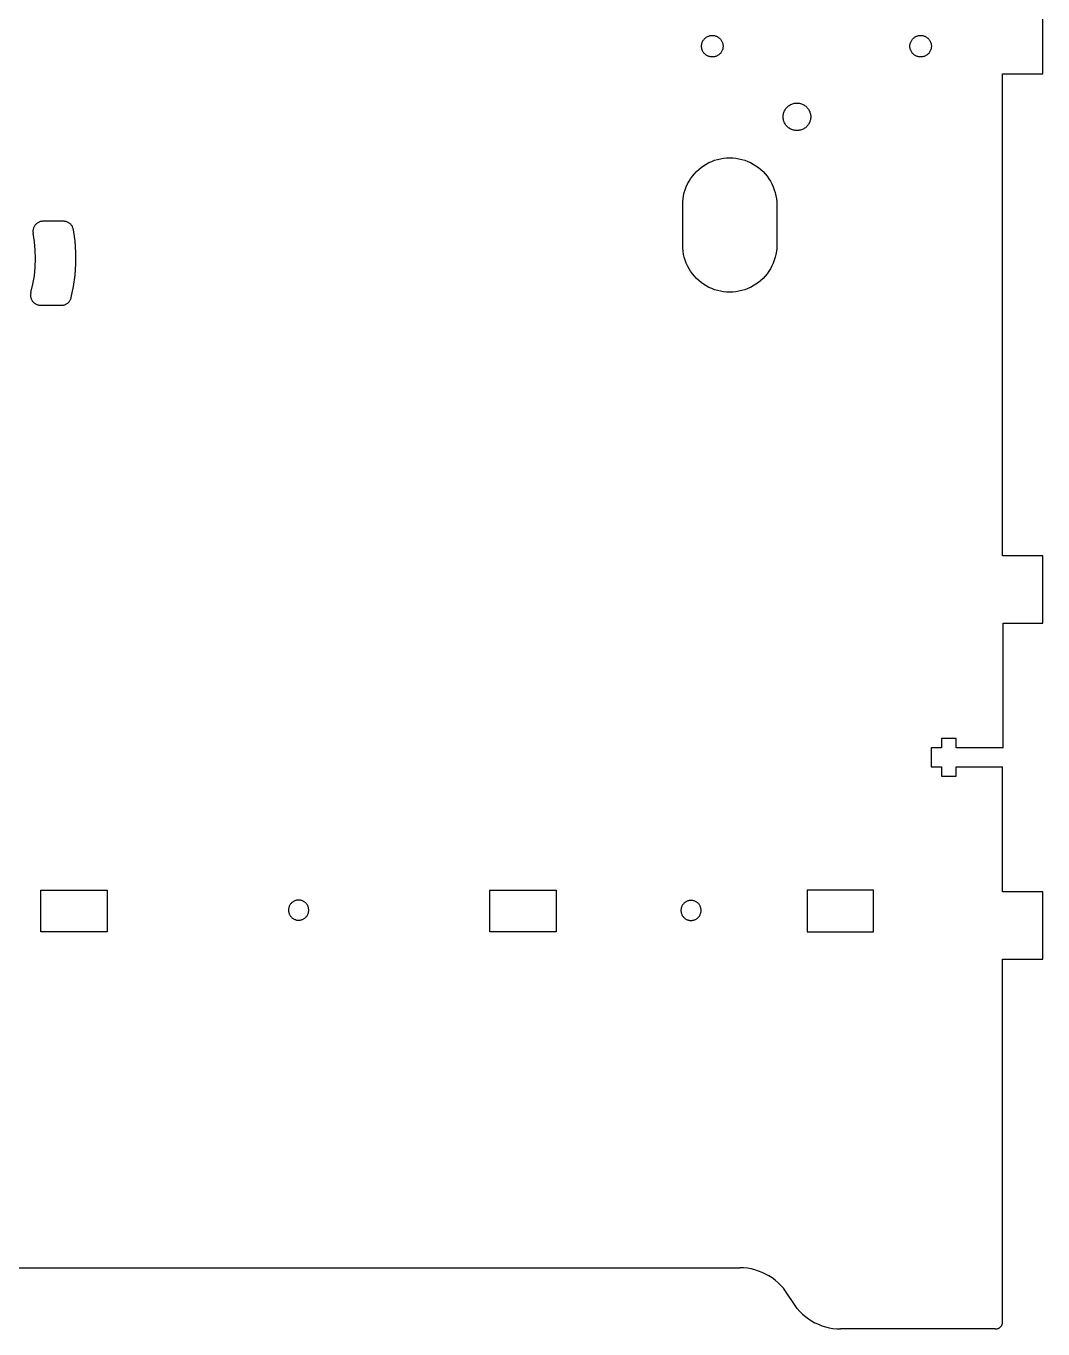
# Model space of a CAD drawing. Header units: metres. Extents: x 1293 to 1656, y -3 to 2553.
# Drawn here: x 1488.1 to 1639.4, y 1725.6 to 1919.5 of the extents above; entities that cross this region are included whole.
import ezdxf

# ---------------------------------------------------------------- set-up
doc = ezdxf.new("R2010")
doc.units = ezdxf.units.M

msp = doc.modelspace()

# ---------------------------------------------------------------- linework, layer by layer
at = {"layer": '6mm'}
for p, q in [((1639.36, 1912.4), (1639.36, 1922.38)), ((1588.73, 1917.21), (1588.78, 1917.3)), ((1588.78, 1917.3), (1588.83, 1917.39)), ((1588.83, 1917.39), (1588.89, 1917.47)), ((1588.89, 1917.47), (1588.96, 1917.55)), ((1588.96, 1917.55), (1589.03, 1917.63)), ((1589.03, 1917.63), (1589.11, 1917.7)), ((1589.11, 1917.7), (1589.19, 1917.77)), ((1589.19, 1917.77), (1589.27, 1917.83)), ((1589.27, 1917.83), (1589.36, 1917.88)), ((1589.36, 1917.88), (1589.45, 1917.93)), ((1589.45, 1917.93), (1589.55, 1917.98)), ((1589.55, 1917.98), (1589.65, 1918.01)), ((1589.65, 1918.01), (1589.75, 1918.04)), ((1589.75, 1918.04), (1589.85, 1918.07)), ((1589.85, 1918.07), (1589.95, 1918.09)), ((1589.95, 1918.09), (1590.06, 1918.1)), ((1590.06, 1918.1), (1590.16, 1918.1)), ((1590.16, 1918.1), (1590.27, 1918.1)), ((1590.27, 1918.1), (1590.37, 1918.09)), ((1590.37, 1918.09), (1590.47, 1918.07)), ((1590.47, 1918.07), (1590.58, 1918.04)), ((1590.58, 1918.04), (1590.68, 1918.01)), ((1590.68, 1918.01), (1590.77, 1917.98)), ((1590.77, 1917.98), (1590.87, 1917.93)), ((1590.87, 1917.93), (1590.96, 1917.88)), ((1590.96, 1917.88), (1591.05, 1917.83)), ((1591.05, 1917.83), (1591.14, 1917.77)), ((1591.14, 1917.77), (1591.22, 1917.7)), ((1591.22, 1917.7), (1591.29, 1917.63)), ((1591.29, 1917.63), (1591.36, 1917.55)), ((1591.36, 1917.55), (1591.43, 1917.47)), ((1591.43, 1917.47), (1591.49, 1917.39)), ((1591.49, 1917.39), (1591.55, 1917.3)), ((1591.55, 1917.3), (1591.6, 1917.21)), ((1619.73, 1917.21), (1619.78, 1917.3)), ((1619.78, 1917.3), (1619.83, 1917.39)), ((1619.83, 1917.39), (1619.89, 1917.47)), ((1619.89, 1917.47), (1619.96, 1917.55)), ((1619.96, 1917.55), (1620.03, 1917.63)), ((1620.03, 1917.63), (1620.11, 1917.7)), ((1620.11, 1917.7), (1620.19, 1917.77)), ((1620.19, 1917.77), (1620.27, 1917.83)), ((1620.27, 1917.83), (1620.36, 1917.88)), ((1620.36, 1917.88), (1620.45, 1917.93)), ((1620.45, 1917.93), (1620.55, 1917.98)), ((1620.55, 1917.98), (1620.65, 1918.01)), ((1620.65, 1918.01), (1620.75, 1918.04)), ((1620.75, 1918.04), (1620.85, 1918.07)), ((1620.85, 1918.07), (1620.95, 1918.09)), ((1620.95, 1918.09), (1621.06, 1918.1)), ((1621.06, 1918.1), (1621.16, 1918.1)), ((1621.16, 1918.1), (1621.27, 1918.1)), ((1621.27, 1918.1), (1621.37, 1918.09)), ((1621.37, 1918.09), (1621.47, 1918.07)), ((1621.47, 1918.07), (1621.58, 1918.04)), ((1621.58, 1918.04), (1621.68, 1918.01)), ((1621.68, 1918.01), (1621.77, 1917.98)), ((1621.77, 1917.98), (1621.87, 1917.93)), ((1621.87, 1917.93), (1621.96, 1917.88)), ((1621.96, 1917.88), (1622.05, 1917.83)), ((1622.05, 1917.83), (1622.14, 1917.77)), ((1622.14, 1917.77), (1622.22, 1917.7)), ((1622.22, 1917.7), (1622.29, 1917.63)), ((1622.29, 1917.63), (1622.36, 1917.55)), ((1622.36, 1917.55), (1622.43, 1917.47)), ((1622.43, 1917.47), (1622.49, 1917.39)), ((1622.49, 1917.39), (1622.55, 1917.3)), ((1622.55, 1917.3), (1622.6, 1917.21)), ((1588.56, 1916.6), (1588.57, 1916.71)), ((1588.56, 1916.5), (1588.56, 1916.6)), ((1588.56, 1916.39), (1588.56, 1916.5)), ((1588.57, 1916.29), (1588.56, 1916.39)), ((1588.57, 1916.71), (1588.59, 1916.81)), ((1588.59, 1916.19), (1588.57, 1916.29)), ((1588.59, 1916.81), (1588.62, 1916.91)), ((1588.62, 1916.09), (1588.59, 1916.19)), ((1588.62, 1916.91), (1588.65, 1917.01)), ((1588.65, 1915.98), (1588.62, 1916.09)), ((1588.65, 1917.01), (1588.68, 1917.11)), ((1588.68, 1915.89), (1588.65, 1915.98)), ((1588.68, 1917.11), (1588.73, 1917.21)), ((1588.73, 1915.79), (1588.68, 1915.89)), ((1588.78, 1915.7), (1588.73, 1915.79)), ((1588.83, 1915.61), (1588.78, 1915.7)), ((1588.89, 1915.53), (1588.83, 1915.61)), ((1588.96, 1915.44), (1588.89, 1915.53)), ((1589.03, 1915.37), (1588.96, 1915.44)), ((1589.11, 1915.3), (1589.03, 1915.37)), ((1591.29, 1915.37), (1591.22, 1915.3)), ((1591.36, 1915.44), (1591.29, 1915.37)), ((1591.43, 1915.53), (1591.36, 1915.44)), ((1591.49, 1915.61), (1591.43, 1915.53)), ((1591.55, 1915.7), (1591.49, 1915.61)), ((1591.6, 1915.79), (1591.55, 1915.7)), ((1591.6, 1917.21), (1591.64, 1917.11)), ((1591.64, 1915.89), (1591.6, 1915.79)), ((1591.64, 1917.11), (1591.68, 1917.01)), ((1591.68, 1915.98), (1591.64, 1915.89)), ((1591.68, 1917.01), (1591.71, 1916.91)), ((1591.71, 1916.09), (1591.68, 1915.98)), ((1591.71, 1916.91), (1591.73, 1916.81)), ((1591.73, 1916.19), (1591.71, 1916.09)), ((1591.73, 1916.81), (1591.75, 1916.71)), ((1591.75, 1916.29), (1591.73, 1916.19)), ((1591.75, 1916.71), (1591.76, 1916.6)), ((1591.76, 1916.39), (1591.75, 1916.29)), ((1591.76, 1916.6), (1591.76, 1916.5)), ((1591.76, 1916.5), (1591.76, 1916.39)), ((1619.56, 1916.6), (1619.57, 1916.71)), ((1619.56, 1916.5), (1619.56, 1916.6)), ((1619.56, 1916.39), (1619.56, 1916.5)), ((1619.57, 1916.29), (1619.56, 1916.39)), ((1619.57, 1916.71), (1619.59, 1916.81)), ((1619.59, 1916.19), (1619.57, 1916.29)), ((1619.59, 1916.81), (1619.62, 1916.91)), ((1619.62, 1916.09), (1619.59, 1916.19)), ((1619.62, 1916.91), (1619.65, 1917.01)), ((1619.65, 1915.98), (1619.62, 1916.09)), ((1619.65, 1917.01), (1619.68, 1917.11)), ((1619.68, 1915.89), (1619.65, 1915.98)), ((1619.68, 1917.11), (1619.73, 1917.21)), ((1619.73, 1915.79), (1619.68, 1915.89)), ((1619.78, 1915.7), (1619.73, 1915.79)), ((1619.83, 1915.61), (1619.78, 1915.7)), ((1619.89, 1915.53), (1619.83, 1915.61)), ((1619.96, 1915.44), (1619.89, 1915.53)), ((1620.03, 1915.37), (1619.96, 1915.44)), ((1620.11, 1915.3), (1620.03, 1915.37)), ((1622.29, 1915.37), (1622.22, 1915.3)), ((1622.36, 1915.44), (1622.29, 1915.37)), ((1622.43, 1915.53), (1622.36, 1915.44)), ((1622.49, 1915.61), (1622.43, 1915.53)), ((1622.55, 1915.7), (1622.49, 1915.61)), ((1622.6, 1915.79), (1622.55, 1915.7)), ((1622.6, 1917.21), (1622.64, 1917.11)), ((1622.64, 1915.89), (1622.6, 1915.79)), ((1622.64, 1917.11), (1622.68, 1917.01)), ((1622.68, 1915.98), (1622.64, 1915.89)), ((1622.68, 1917.01), (1622.71, 1916.91)), ((1622.71, 1916.09), (1622.68, 1915.98)), ((1622.71, 1916.91), (1622.73, 1916.81)), ((1622.73, 1916.19), (1622.71, 1916.09)), ((1622.73, 1916.81), (1622.75, 1916.71)), ((1622.75, 1916.29), (1622.73, 1916.19)), ((1622.75, 1916.71), (1622.76, 1916.6)), ((1622.76, 1916.39), (1622.75, 1916.29)), ((1622.76, 1916.6), (1622.76, 1916.5)), ((1622.76, 1916.5), (1622.76, 1916.39)), ((1589.19, 1915.23), (1589.11, 1915.3)), ((1589.27, 1915.17), (1589.19, 1915.23)), ((1589.36, 1915.11), (1589.27, 1915.17)), ((1589.45, 1915.06), (1589.36, 1915.11)), ((1589.55, 1915.02), (1589.45, 1915.06)), ((1589.65, 1914.98), (1589.55, 1915.02)), ((1589.75, 1914.95), (1589.65, 1914.98)), ((1589.85, 1914.93), (1589.75, 1914.95)), ((1589.95, 1914.91), (1589.85, 1914.93)), ((1590.06, 1914.9), (1589.95, 1914.91)), ((1590.16, 1914.9), (1590.06, 1914.9)), ((1590.27, 1914.9), (1590.16, 1914.9)), ((1590.37, 1914.91), (1590.27, 1914.9)), ((1590.47, 1914.93), (1590.37, 1914.91)), ((1590.58, 1914.95), (1590.47, 1914.93)), ((1590.68, 1914.98), (1590.58, 1914.95)), ((1590.77, 1915.02), (1590.68, 1914.98)), ((1590.87, 1915.06), (1590.77, 1915.02)), ((1590.96, 1915.11), (1590.87, 1915.06)), ((1591.05, 1915.17), (1590.96, 1915.11)), ((1591.14, 1915.23), (1591.05, 1915.17)), ((1591.22, 1915.3), (1591.14, 1915.23)), ((1620.19, 1915.23), (1620.11, 1915.3)), ((1620.27, 1915.17), (1620.19, 1915.23)), ((1620.36, 1915.11), (1620.27, 1915.17)), ((1620.45, 1915.06), (1620.36, 1915.11)), ((1620.55, 1915.02), (1620.45, 1915.06)), ((1620.65, 1914.98), (1620.55, 1915.02)), ((1620.75, 1914.95), (1620.65, 1914.98)), ((1620.85, 1914.93), (1620.75, 1914.95)), ((1620.95, 1914.91), (1620.85, 1914.93)), ((1621.06, 1914.9), (1620.95, 1914.91)), ((1621.16, 1914.9), (1621.06, 1914.9)), ((1621.27, 1914.9), (1621.16, 1914.9)), ((1621.37, 1914.91), (1621.27, 1914.9)), ((1621.47, 1914.93), (1621.37, 1914.91)), ((1621.58, 1914.95), (1621.47, 1914.93)), ((1621.68, 1914.98), (1621.58, 1914.95)), ((1621.77, 1915.02), (1621.68, 1914.98)), ((1621.87, 1915.06), (1621.77, 1915.02)), ((1621.96, 1915.11), (1621.87, 1915.06)), ((1622.05, 1915.17), (1621.96, 1915.11)), ((1622.14, 1915.23), (1622.05, 1915.17)), ((1622.22, 1915.3), (1622.14, 1915.23)), ((1633.36, 1912.4), (1639.36, 1912.4)), ((1633.36, 1840.67), (1633.36, 1912.4)), ((1601.41, 1907.54), (1601.51, 1907.63)), ((1601.51, 1907.63), (1601.62, 1907.7)), ((1601.62, 1907.7), (1601.74, 1907.77)), ((1601.74, 1907.77), (1601.85, 1907.84)), ((1601.85, 1907.84), (1601.98, 1907.89)), ((1601.98, 1907.89), (1602.1, 1907.94)), ((1602.1, 1907.94), (1602.23, 1907.98)), ((1602.23, 1907.98), (1602.36, 1908.01)), ((1602.36, 1908.01), (1602.49, 1908.03)), ((1602.49, 1908.03), (1602.63, 1908.04)), ((1602.63, 1908.04), (1602.76, 1908.05)), ((1602.76, 1908.05), (1602.9, 1908.04)), ((1602.9, 1908.04), (1603.03, 1908.03)), ((1603.03, 1908.03), (1603.16, 1908.01)), ((1603.16, 1908.01), (1603.29, 1907.98)), ((1603.29, 1907.98), (1603.42, 1907.94)), ((1603.42, 1907.94), (1603.55, 1907.89)), ((1603.55, 1907.89), (1603.67, 1907.84)), ((1603.67, 1907.84), (1603.79, 1907.77)), ((1603.79, 1907.77), (1603.9, 1907.7)), ((1603.9, 1907.7), (1604.01, 1907.63)), ((1604.01, 1907.63), (1604.11, 1907.54)), ((1600.71, 1906), (1600.72, 1906.13)), ((1600.72, 1905.87), (1600.71, 1906)), ((1600.72, 1906.13), (1600.73, 1906.27)), ((1600.73, 1905.73), (1600.72, 1905.87)), ((1600.73, 1906.27), (1600.75, 1906.4)), ((1600.75, 1905.6), (1600.73, 1905.73)), ((1600.75, 1906.4), (1600.78, 1906.53)), ((1600.78, 1906.53), (1600.82, 1906.66)), ((1600.82, 1906.66), (1600.87, 1906.78)), ((1600.87, 1906.78), (1600.92, 1906.91)), ((1600.92, 1906.91), (1600.99, 1907.02)), ((1600.99, 1907.02), (1601.06, 1907.14)), ((1601.06, 1907.14), (1601.13, 1907.25)), ((1601.13, 1907.25), (1601.22, 1907.35)), ((1601.22, 1907.35), (1601.31, 1907.45)), ((1601.31, 1907.45), (1601.41, 1907.54)), ((1604.11, 1907.54), (1604.21, 1907.45)), ((1604.21, 1907.45), (1604.3, 1907.35)), ((1604.3, 1907.35), (1604.39, 1907.25)), ((1604.39, 1907.25), (1604.47, 1907.14)), ((1604.47, 1907.14), (1604.54, 1907.02)), ((1604.54, 1907.02), (1604.6, 1906.91)), ((1604.6, 1906.91), (1604.66, 1906.78)), ((1604.66, 1906.78), (1604.7, 1906.66)), ((1604.7, 1906.66), (1604.74, 1906.53)), ((1604.74, 1906.53), (1604.77, 1906.4)), ((1604.77, 1906.4), (1604.79, 1906.27)), ((1604.79, 1905.73), (1604.77, 1905.6)), ((1604.79, 1906.27), (1604.81, 1906.13)), ((1604.81, 1905.87), (1604.79, 1905.73)), ((1604.81, 1906.13), (1604.81, 1906)), ((1604.81, 1906), (1604.81, 1905.87)), ((1600.78, 1905.47), (1600.75, 1905.6)), ((1600.82, 1905.34), (1600.78, 1905.47)), ((1600.87, 1905.21), (1600.82, 1905.34)), ((1600.92, 1905.09), (1600.87, 1905.21)), ((1600.99, 1904.97), (1600.92, 1905.09)), ((1601.06, 1904.86), (1600.99, 1904.97)), ((1601.13, 1904.75), (1601.06, 1904.86)), ((1601.22, 1904.65), (1601.13, 1904.75)), ((1601.31, 1904.55), (1601.22, 1904.65)), ((1601.41, 1904.46), (1601.31, 1904.55)), ((1601.51, 1904.37), (1601.41, 1904.46)), ((1601.62, 1904.29), (1601.51, 1904.37)), ((1601.74, 1904.22), (1601.62, 1904.29)), ((1601.85, 1904.16), (1601.74, 1904.22)), ((1601.98, 1904.11), (1601.85, 1904.16)), ((1602.1, 1904.06), (1601.98, 1904.11)), ((1602.23, 1904.02), (1602.1, 1904.06)), ((1602.36, 1903.99), (1602.23, 1904.02)), ((1602.49, 1903.97), (1602.36, 1903.99)), ((1602.63, 1903.95), (1602.49, 1903.97)), ((1602.76, 1903.95), (1602.63, 1903.95)), ((1602.9, 1903.95), (1602.76, 1903.95)), ((1603.03, 1903.97), (1602.9, 1903.95)), ((1603.16, 1903.99), (1603.03, 1903.97)), ((1603.29, 1904.02), (1603.16, 1903.99)), ((1603.42, 1904.06), (1603.29, 1904.02)), ((1603.55, 1904.11), (1603.42, 1904.06)), ((1603.67, 1904.16), (1603.55, 1904.11)), ((1603.79, 1904.22), (1603.67, 1904.16)), ((1603.9, 1904.29), (1603.79, 1904.22)), ((1604.01, 1904.37), (1603.9, 1904.29)), ((1604.11, 1904.46), (1604.01, 1904.37)), ((1604.21, 1904.55), (1604.11, 1904.46)), ((1604.3, 1904.65), (1604.21, 1904.55)), ((1604.39, 1904.75), (1604.3, 1904.65)), ((1604.47, 1904.86), (1604.39, 1904.75)), ((1604.54, 1904.97), (1604.47, 1904.86)), ((1604.6, 1905.09), (1604.54, 1904.97)), ((1604.66, 1905.21), (1604.6, 1905.09)), ((1604.7, 1905.34), (1604.66, 1905.21)), ((1604.74, 1905.47), (1604.7, 1905.34)), ((1604.77, 1905.6), (1604.74, 1905.47)), ((1591.4, 1899.76), (1591.85, 1899.84)), ((1591.85, 1899.84), (1592.3, 1899.88)), ((1592.3, 1899.88), (1592.76, 1899.9)), ((1592.76, 1899.9), (1593.22, 1899.88)), ((1593.22, 1899.88), (1593.67, 1899.84)), ((1593.67, 1899.84), (1594.13, 1899.76)), ((1587.81, 1897.85), (1588.15, 1898.16)), ((1588.15, 1898.16), (1588.5, 1898.45)), ((1588.5, 1898.45), (1588.87, 1898.72)), ((1588.87, 1898.72), (1589.26, 1898.96)), ((1589.26, 1898.96), (1589.67, 1899.18)), ((1589.67, 1899.18), (1590.08, 1899.37)), ((1590.08, 1899.37), (1590.51, 1899.53)), ((1590.51, 1899.53), (1590.95, 1899.66)), ((1590.95, 1899.66), (1591.4, 1899.76)), ((1594.13, 1899.76), (1594.57, 1899.66)), ((1594.57, 1899.66), (1595.01, 1899.53)), ((1595.01, 1899.53), (1595.44, 1899.37)), ((1595.44, 1899.37), (1595.86, 1899.18)), ((1595.86, 1899.18), (1596.26, 1898.96)), ((1596.26, 1898.96), (1596.65, 1898.72)), ((1596.65, 1898.72), (1597.02, 1898.45)), ((1597.02, 1898.45), (1597.38, 1898.16)), ((1597.38, 1898.16), (1597.71, 1897.85)), ((1586.29, 1895.58), (1586.48, 1896)), ((1586.48, 1896), (1586.7, 1896.4)), ((1586.7, 1896.4), (1586.94, 1896.79)), ((1586.94, 1896.79), (1587.21, 1897.16)), ((1587.21, 1897.16), (1587.5, 1897.51)), ((1587.5, 1897.51), (1587.81, 1897.85)), ((1597.71, 1897.85), (1598.02, 1897.51)), ((1598.02, 1897.51), (1598.31, 1897.16)), ((1598.31, 1897.16), (1598.58, 1896.79)), ((1598.58, 1896.79), (1598.82, 1896.4)), ((1598.82, 1896.4), (1599.04, 1896)), ((1599.04, 1896), (1599.23, 1895.58)), ((1585.82, 1893.81), (1585.9, 1894.26)), ((1585.9, 1894.26), (1586, 1894.71)), ((1586, 1894.71), (1586.13, 1895.15)), ((1586.13, 1895.15), (1586.29, 1895.58)), ((1599.23, 1895.58), (1599.39, 1895.15)), ((1599.39, 1895.15), (1599.52, 1894.71)), ((1599.52, 1894.71), (1599.63, 1894.26)), ((1599.63, 1894.26), (1599.7, 1893.81)), ((1585.76, 1892.9), (1585.78, 1893.36)), ((1585.76, 1886.9), (1585.76, 1892.9)), ((1585.78, 1893.36), (1585.82, 1893.81)), ((1599.7, 1893.81), (1599.75, 1893.36)), ((1599.75, 1893.36), (1599.76, 1892.9)), ((1599.76, 1892.9), (1599.76, 1886.9)), ((1489.72, 1890.18), (1489.64, 1890.12)), ((1489.81, 1890.24), (1489.72, 1890.18)), ((1489.9, 1890.29), (1489.81, 1890.24)), ((1489.99, 1890.33), (1489.9, 1890.29)), ((1490.08, 1890.37), (1489.99, 1890.33)), ((1490.18, 1890.4), (1490.08, 1890.37)), ((1490.28, 1890.42), (1490.18, 1890.4)), ((1490.38, 1890.44), (1490.28, 1890.42)), ((1490.48, 1890.45), (1490.38, 1890.44)), ((1490.58, 1890.45), (1490.48, 1890.45)), ((1493.63, 1890.45), (1490.58, 1890.45)), ((1493.73, 1890.45), (1493.63, 1890.45)), ((1493.83, 1890.44), (1493.73, 1890.45)), ((1493.93, 1890.42), (1493.83, 1890.44)), ((1494.03, 1890.4), (1493.93, 1890.42)), ((1494.12, 1890.37), (1494.03, 1890.4)), ((1494.22, 1890.33), (1494.12, 1890.37)), ((1494.31, 1890.29), (1494.22, 1890.33)), ((1494.4, 1890.24), (1494.31, 1890.29)), ((1494.48, 1890.19), (1494.4, 1890.24)), ((1494.56, 1890.13), (1494.48, 1890.19)), ((1489.09, 1889.07), (1489.08, 1888.97)), ((1489.08, 1888.97), (1489.09, 1888.86)), ((1489.1, 1889.17), (1489.09, 1889.07)), ((1489.09, 1888.86), (1489.1, 1888.76)), ((1489.12, 1889.27), (1489.1, 1889.17)), ((1489.1, 1888.76), (1489.11, 1888.66)), ((1489.31, 1887.41), (1489.11, 1888.66)), ((1489.14, 1889.37), (1489.12, 1889.27)), ((1489.17, 1889.46), (1489.14, 1889.37)), ((1489.21, 1889.56), (1489.17, 1889.46)), ((1489.26, 1889.65), (1489.21, 1889.56)), ((1489.31, 1889.74), (1489.26, 1889.65)), ((1489.36, 1889.82), (1489.31, 1889.74)), ((1489.43, 1889.9), (1489.36, 1889.82)), ((1489.49, 1889.98), (1489.43, 1889.9)), ((1489.56, 1890.05), (1489.49, 1889.98)), ((1489.64, 1890.12), (1489.56, 1890.05)), ((1494.64, 1890.06), (1494.56, 1890.13)), ((1494.71, 1890), (1494.64, 1890.06)), ((1494.78, 1889.92), (1494.71, 1890)), ((1494.84, 1889.84), (1494.78, 1889.92)), ((1494.9, 1889.76), (1494.84, 1889.84)), ((1494.95, 1889.67), (1494.9, 1889.76)), ((1494.99, 1889.58), (1494.95, 1889.67)), ((1495.03, 1889.49), (1494.99, 1889.58)), ((1495.06, 1889.4), (1495.03, 1889.49)), ((1495.09, 1889.3), (1495.06, 1889.4)), ((1495.11, 1889.2), (1495.09, 1889.3)), ((1495.34, 1887.52), (1495.11, 1889.2)), ((1489.43, 1886.14), (1489.31, 1887.41)), ((1495.46, 1885.83), (1495.34, 1887.52)), ((1585.78, 1886.44), (1585.76, 1886.9)), ((1585.82, 1885.99), (1585.78, 1886.44)), ((1599.75, 1886.44), (1599.7, 1885.99)), ((1599.76, 1886.9), (1599.75, 1886.44)), ((1489.42, 1883.6), (1489.47, 1884.87)), ((1489.47, 1884.87), (1489.43, 1886.14)), ((1495.46, 1884.14), (1495.46, 1885.83)), ((1585.9, 1885.53), (1585.82, 1885.99)), ((1586, 1885.09), (1585.9, 1885.53)), ((1586.13, 1884.65), (1586, 1885.09)), ((1586.29, 1884.22), (1586.13, 1884.65)), ((1599.39, 1884.65), (1599.23, 1884.22)), ((1599.52, 1885.09), (1599.39, 1884.65)), ((1599.63, 1885.53), (1599.52, 1885.09)), ((1599.7, 1885.99), (1599.63, 1885.53)), ((1489.29, 1882.34), (1489.42, 1883.6)), ((1495.12, 1880.77), (1495.35, 1882.45)), ((1495.35, 1882.45), (1495.46, 1884.14)), ((1586.48, 1883.8), (1586.29, 1884.22)), ((1586.7, 1883.4), (1586.48, 1883.8)), ((1586.94, 1883.01), (1586.7, 1883.4)), ((1587.21, 1882.64), (1586.94, 1883.01)), ((1587.5, 1882.28), (1587.21, 1882.64)), ((1598.31, 1882.64), (1598.02, 1882.28)), ((1598.58, 1883.01), (1598.31, 1882.64)), ((1598.82, 1883.4), (1598.58, 1883.01)), ((1599.04, 1883.8), (1598.82, 1883.4)), ((1599.23, 1884.22), (1599.04, 1883.8)), ((1488.78, 1879.85), (1489.08, 1881.08)), ((1489.08, 1881.08), (1489.29, 1882.34)), ((1494.79, 1879.1), (1495.12, 1880.77)), ((1587.81, 1881.95), (1587.5, 1882.28)), ((1588.15, 1881.64), (1587.81, 1881.95)), ((1588.5, 1881.35), (1588.15, 1881.64)), ((1588.87, 1881.08), (1588.5, 1881.35)), ((1589.26, 1880.84), (1588.87, 1881.08)), ((1589.67, 1880.62), (1589.26, 1880.84)), ((1590.08, 1880.43), (1589.67, 1880.62)), ((1595.86, 1880.62), (1595.44, 1880.43)), ((1596.26, 1880.84), (1595.86, 1880.62)), ((1596.65, 1881.08), (1596.26, 1880.84)), ((1597.02, 1881.35), (1596.65, 1881.08)), ((1597.38, 1881.64), (1597.02, 1881.35)), ((1597.71, 1881.95), (1597.38, 1881.64)), ((1598.02, 1882.28), (1597.71, 1881.95)), ((1488.74, 1879.66), (1488.73, 1879.56)), ((1488.73, 1879.56), (1488.73, 1879.46)), ((1488.73, 1879.46), (1488.73, 1879.36)), ((1488.73, 1879.36), (1488.74, 1879.26)), ((1488.76, 1879.75), (1488.74, 1879.66)), ((1488.74, 1879.26), (1488.76, 1879.17)), ((1488.78, 1879.85), (1488.76, 1879.75)), ((1488.76, 1879.17), (1488.78, 1879.07)), ((1488.78, 1879.07), (1488.81, 1878.97)), ((1488.81, 1878.97), (1488.84, 1878.88)), ((1488.84, 1878.88), (1488.88, 1878.79)), ((1488.88, 1878.79), (1488.93, 1878.71)), ((1488.93, 1878.71), (1488.98, 1878.62)), ((1488.98, 1878.62), (1489.04, 1878.54)), ((1489.04, 1878.54), (1489.1, 1878.47)), ((1494.47, 1878.48), (1494.54, 1878.56)), ((1494.54, 1878.56), (1494.59, 1878.64)), ((1494.59, 1878.64), (1494.64, 1878.73)), ((1494.64, 1878.73), (1494.69, 1878.82)), ((1494.69, 1878.82), (1494.73, 1878.91)), ((1494.73, 1878.91), (1494.76, 1879.01)), ((1494.76, 1879.01), (1494.79, 1879.1)), ((1590.51, 1880.27), (1590.08, 1880.43)), ((1590.95, 1880.14), (1590.51, 1880.27)), ((1591.4, 1880.03), (1590.95, 1880.14)), ((1591.85, 1879.96), (1591.4, 1880.03)), ((1592.3, 1879.91), (1591.85, 1879.96)), ((1592.76, 1879.9), (1592.3, 1879.91)), ((1593.22, 1879.91), (1592.76, 1879.9)), ((1593.67, 1879.96), (1593.22, 1879.91)), ((1594.13, 1880.03), (1593.67, 1879.96)), ((1594.57, 1880.14), (1594.13, 1880.03)), ((1595.01, 1880.27), (1594.57, 1880.14)), ((1595.44, 1880.43), (1595.01, 1880.27)), ((1489.1, 1878.47), (1489.17, 1878.39)), ((1489.17, 1878.39), (1489.24, 1878.33)), ((1489.24, 1878.33), (1489.32, 1878.26)), ((1489.32, 1878.26), (1489.4, 1878.21)), ((1489.4, 1878.21), (1489.48, 1878.15)), ((1489.48, 1878.15), (1489.57, 1878.11)), ((1489.57, 1878.11), (1489.66, 1878.07)), ((1489.66, 1878.07), (1489.75, 1878.03)), ((1489.75, 1878.03), (1489.84, 1878)), ((1489.84, 1878), (1489.94, 1877.98)), ((1489.94, 1877.98), (1490.03, 1877.96)), ((1490.03, 1877.96), (1490.13, 1877.95)), ((1490.13, 1877.95), (1490.23, 1877.95)), ((1490.23, 1877.95), (1493.33, 1877.95)), ((1493.33, 1877.95), (1493.43, 1877.95)), ((1493.43, 1877.95), (1493.53, 1877.96)), ((1493.53, 1877.96), (1493.63, 1877.98)), ((1493.63, 1877.98), (1493.72, 1878)), ((1493.72, 1878), (1493.82, 1878.03)), ((1493.82, 1878.03), (1493.91, 1878.07)), ((1493.91, 1878.07), (1494, 1878.11)), ((1494, 1878.11), (1494.09, 1878.16)), ((1494.09, 1878.16), (1494.18, 1878.21)), ((1494.18, 1878.21), (1494.26, 1878.27)), ((1494.26, 1878.27), (1494.33, 1878.34)), ((1494.33, 1878.34), (1494.41, 1878.41)), ((1494.41, 1878.41), (1494.47, 1878.48)), ((1639.36, 1840.67), (1633.36, 1840.67)), ((1639.36, 1830.67), (1639.36, 1840.67)), ((1633.45, 1830.67), (1639.36, 1830.67)), ((1633.45, 1812.09), (1633.45, 1830.67)), ((1626.45, 1813.49), (1624.25, 1813.49)), ((1624.25, 1813.49), (1624.25, 1812.09)), ((1626.45, 1812.09), (1626.45, 1813.49)), ((1622.75, 1812.09), (1622.75, 1809.29)), ((1624.25, 1812.09), (1622.75, 1812.09)), ((1633.45, 1812.09), (1626.45, 1812.09)), ((1622.75, 1809.29), (1624.25, 1809.29)), ((1624.25, 1809.29), (1624.25, 1807.89)), ((1626.45, 1809.29), (1633.36, 1809.29)), ((1626.45, 1807.89), (1626.45, 1809.29)), ((1633.36, 1790.68), (1633.36, 1809.29)), ((1624.25, 1807.89), (1626.45, 1807.89)), ((1490.28, 1784.73), (1490.28, 1790.93)), ((1490.28, 1790.93), (1500.13, 1790.93)), ((1500.13, 1790.93), (1500.13, 1784.73)), ((1528.04, 1789.34), (1527.95, 1789.3)), ((1528.13, 1789.38), (1528.04, 1789.34)), ((1528.22, 1789.4), (1528.13, 1789.38)), ((1528.32, 1789.43), (1528.22, 1789.4)), ((1528.42, 1789.44), (1528.32, 1789.43)), ((1528.51, 1789.45), (1528.42, 1789.44)), ((1528.61, 1789.46), (1528.51, 1789.45)), ((1528.71, 1789.45), (1528.61, 1789.46)), ((1528.81, 1789.44), (1528.71, 1789.45)), ((1528.9, 1789.43), (1528.81, 1789.44)), ((1529, 1789.4), (1528.9, 1789.43)), ((1529.09, 1789.38), (1529, 1789.4)), ((1529.19, 1789.34), (1529.09, 1789.38)), ((1529.28, 1789.3), (1529.19, 1789.34)), ((1557.06, 1784.73), (1557.06, 1790.93)), ((1557.06, 1790.93), (1566.91, 1790.93)), ((1566.91, 1790.93), (1566.91, 1784.73)), ((1586.52, 1789.34), (1586.43, 1789.3)), ((1586.61, 1789.36), (1586.52, 1789.34)), ((1586.71, 1789.39), (1586.61, 1789.36)), ((1586.8, 1789.4), (1586.71, 1789.39)), ((1586.9, 1789.41), (1586.8, 1789.4)), ((1587, 1789.41), (1586.9, 1789.41)), ((1587.1, 1789.41), (1587, 1789.41)), ((1587.19, 1789.4), (1587.1, 1789.41)), ((1587.29, 1789.39), (1587.19, 1789.4)), ((1587.39, 1789.36), (1587.29, 1789.39)), ((1587.48, 1789.34), (1587.39, 1789.36)), ((1587.57, 1789.3), (1587.48, 1789.34)), ((1614.15, 1790.93), (1604.3, 1790.93)), ((1604.3, 1790.93), (1604.3, 1784.73)), ((1614.15, 1784.73), (1614.15, 1790.93)), ((1639.36, 1790.68), (1633.36, 1790.68)), ((1639.36, 1780.68), (1639.36, 1790.68)), ((1527.12, 1788.15), (1527.11, 1788.05)), ((1527.11, 1788.05), (1527.11, 1787.96)), ((1527.11, 1787.96), (1527.11, 1787.86)), ((1527.11, 1787.86), (1527.12, 1787.76)), ((1527.14, 1788.25), (1527.12, 1788.15)), ((1527.12, 1787.76), (1527.14, 1787.66)), ((1527.16, 1788.34), (1527.14, 1788.25)), ((1527.14, 1787.66), (1527.16, 1787.57)), ((1527.19, 1788.44), (1527.16, 1788.34)), ((1527.16, 1787.57), (1527.19, 1787.47)), ((1527.23, 1788.53), (1527.19, 1788.44)), ((1527.19, 1787.47), (1527.23, 1787.38)), ((1527.27, 1788.62), (1527.23, 1788.53)), ((1527.31, 1788.71), (1527.27, 1788.62)), ((1527.36, 1788.79), (1527.31, 1788.71)), ((1527.42, 1788.87), (1527.36, 1788.79)), ((1527.48, 1788.94), (1527.42, 1788.87)), ((1527.55, 1789.02), (1527.48, 1788.94)), ((1527.62, 1789.08), (1527.55, 1789.02)), ((1527.7, 1789.15), (1527.62, 1789.08)), ((1527.78, 1789.2), (1527.7, 1789.15)), ((1527.86, 1789.25), (1527.78, 1789.2)), ((1527.95, 1789.3), (1527.86, 1789.25)), ((1529.36, 1789.25), (1529.28, 1789.3)), ((1529.44, 1789.2), (1529.36, 1789.25)), ((1529.52, 1789.15), (1529.44, 1789.2)), ((1529.6, 1789.08), (1529.52, 1789.15)), ((1529.67, 1789.02), (1529.6, 1789.08)), ((1529.74, 1788.94), (1529.67, 1789.02)), ((1529.8, 1788.87), (1529.74, 1788.94)), ((1529.86, 1788.79), (1529.8, 1788.87)), ((1529.91, 1788.71), (1529.86, 1788.79)), ((1529.96, 1788.62), (1529.91, 1788.71)), ((1530, 1788.53), (1529.96, 1788.62)), ((1530.03, 1788.44), (1530, 1788.53)), ((1530, 1787.38), (1530.03, 1787.47)), ((1530.06, 1788.34), (1530.03, 1788.44)), ((1530.03, 1787.47), (1530.06, 1787.57)), ((1530.08, 1788.25), (1530.06, 1788.34)), ((1530.06, 1787.57), (1530.08, 1787.66)), ((1530.1, 1788.15), (1530.08, 1788.25)), ((1530.08, 1787.66), (1530.1, 1787.76)), ((1530.11, 1788.05), (1530.1, 1788.15)), ((1530.1, 1787.76), (1530.11, 1787.86)), ((1530.11, 1787.96), (1530.11, 1788.05)), ((1530.11, 1787.86), (1530.11, 1787.96)), ((1585.51, 1788.11), (1585.5, 1788.01)), ((1585.5, 1788.01), (1585.5, 1787.91)), ((1585.5, 1787.91), (1585.5, 1787.82)), ((1585.5, 1787.82), (1585.51, 1787.72)), ((1585.53, 1788.21), (1585.51, 1788.11)), ((1585.51, 1787.72), (1585.53, 1787.62)), ((1585.55, 1788.3), (1585.53, 1788.21)), ((1585.53, 1787.62), (1585.55, 1787.53)), ((1585.58, 1788.4), (1585.55, 1788.3)), ((1585.55, 1787.53), (1585.58, 1787.43)), ((1585.61, 1788.49), (1585.58, 1788.4)), ((1585.58, 1787.43), (1585.61, 1787.34)), ((1585.65, 1788.58), (1585.61, 1788.49)), ((1585.7, 1788.66), (1585.65, 1788.58)), ((1585.75, 1788.75), (1585.7, 1788.66)), ((1585.81, 1788.83), (1585.75, 1788.75)), ((1585.87, 1788.9), (1585.81, 1788.83)), ((1585.94, 1788.98), (1585.87, 1788.9)), ((1586.01, 1789.04), (1585.94, 1788.98)), ((1586.09, 1789.1), (1586.01, 1789.04)), ((1586.17, 1789.16), (1586.09, 1789.1)), ((1586.25, 1789.21), (1586.17, 1789.16)), ((1586.34, 1789.26), (1586.25, 1789.21)), ((1586.43, 1789.3), (1586.34, 1789.26)), ((1587.66, 1789.26), (1587.57, 1789.3)), ((1587.75, 1789.21), (1587.66, 1789.26)), ((1587.83, 1789.16), (1587.75, 1789.21)), ((1587.91, 1789.1), (1587.83, 1789.16)), ((1587.99, 1789.04), (1587.91, 1789.1)), ((1588.06, 1788.98), (1587.99, 1789.04)), ((1588.13, 1788.9), (1588.06, 1788.98)), ((1588.19, 1788.83), (1588.13, 1788.9)), ((1588.25, 1788.75), (1588.19, 1788.83)), ((1588.3, 1788.66), (1588.25, 1788.75)), ((1588.34, 1788.58), (1588.3, 1788.66)), ((1588.38, 1788.49), (1588.34, 1788.58)), ((1588.42, 1788.4), (1588.38, 1788.49)), ((1588.38, 1787.34), (1588.42, 1787.43)), ((1588.45, 1788.3), (1588.42, 1788.4)), ((1588.42, 1787.43), (1588.45, 1787.53)), ((1588.47, 1788.21), (1588.45, 1788.3)), ((1588.45, 1787.53), (1588.47, 1787.62)), ((1588.49, 1788.11), (1588.47, 1788.21)), ((1588.47, 1787.62), (1588.49, 1787.72)), ((1588.5, 1788.01), (1588.49, 1788.11)), ((1588.49, 1787.72), (1588.5, 1787.82)), ((1588.5, 1787.91), (1588.5, 1788.01)), ((1588.5, 1787.82), (1588.5, 1787.91)), ((1527.23, 1787.38), (1527.27, 1787.29)), ((1527.27, 1787.29), (1527.31, 1787.21)), ((1527.31, 1787.21), (1527.36, 1787.12)), ((1527.36, 1787.12), (1527.42, 1787.04)), ((1527.42, 1787.04), (1527.48, 1786.97)), ((1527.48, 1786.97), (1527.55, 1786.9)), ((1527.55, 1786.9), (1527.62, 1786.83)), ((1527.62, 1786.83), (1527.7, 1786.77)), ((1527.7, 1786.77), (1527.78, 1786.71)), ((1527.78, 1786.71), (1527.86, 1786.66)), ((1527.86, 1786.66), (1527.95, 1786.61)), ((1527.95, 1786.61), (1528.04, 1786.57)), ((1528.04, 1786.57), (1528.13, 1786.54)), ((1528.13, 1786.54), (1528.22, 1786.51)), ((1528.22, 1786.51), (1528.32, 1786.48)), ((1528.32, 1786.48), (1528.42, 1786.47)), ((1528.42, 1786.47), (1528.51, 1786.46)), ((1528.51, 1786.46), (1528.61, 1786.46)), ((1528.61, 1786.46), (1528.71, 1786.46)), ((1528.71, 1786.46), (1528.81, 1786.47)), ((1528.81, 1786.47), (1528.9, 1786.48)), ((1528.9, 1786.48), (1529, 1786.51)), ((1529, 1786.51), (1529.09, 1786.54)), ((1529.09, 1786.54), (1529.19, 1786.57)), ((1529.19, 1786.57), (1529.28, 1786.61)), ((1529.28, 1786.61), (1529.36, 1786.66)), ((1529.36, 1786.66), (1529.44, 1786.71)), ((1529.44, 1786.71), (1529.52, 1786.77)), ((1529.52, 1786.77), (1529.6, 1786.83)), ((1529.6, 1786.83), (1529.67, 1786.9)), ((1529.67, 1786.9), (1529.74, 1786.97)), ((1529.74, 1786.97), (1529.8, 1787.04)), ((1529.8, 1787.04), (1529.86, 1787.12)), ((1529.86, 1787.12), (1529.91, 1787.21)), ((1529.91, 1787.21), (1529.96, 1787.29)), ((1529.96, 1787.29), (1530, 1787.38)), ((1585.61, 1787.34), (1585.65, 1787.25)), ((1585.65, 1787.25), (1585.7, 1787.16)), ((1585.7, 1787.16), (1585.75, 1787.08)), ((1585.75, 1787.08), (1585.81, 1787)), ((1585.81, 1787), (1585.87, 1786.93)), ((1585.87, 1786.93), (1585.94, 1786.85)), ((1585.94, 1786.85), (1586.01, 1786.79)), ((1586.01, 1786.79), (1586.09, 1786.72)), ((1586.09, 1786.72), (1586.17, 1786.67)), ((1586.17, 1786.67), (1586.25, 1786.62)), ((1586.25, 1786.62), (1586.34, 1786.57)), ((1586.34, 1786.57), (1586.43, 1786.53)), ((1586.43, 1786.53), (1586.52, 1786.49)), ((1586.52, 1786.49), (1586.61, 1786.47)), ((1586.61, 1786.47), (1586.71, 1786.44)), ((1586.71, 1786.44), (1586.8, 1786.43)), ((1586.8, 1786.43), (1586.9, 1786.42)), ((1586.9, 1786.42), (1587, 1786.41)), ((1587, 1786.41), (1587.1, 1786.42)), ((1587.1, 1786.42), (1587.19, 1786.43)), ((1587.19, 1786.43), (1587.29, 1786.44)), ((1587.29, 1786.44), (1587.39, 1786.47)), ((1587.39, 1786.47), (1587.48, 1786.49)), ((1587.48, 1786.49), (1587.57, 1786.53)), ((1587.57, 1786.53), (1587.66, 1786.57)), ((1587.66, 1786.57), (1587.75, 1786.62)), ((1587.75, 1786.62), (1587.83, 1786.67)), ((1587.83, 1786.67), (1587.91, 1786.72)), ((1587.91, 1786.72), (1587.99, 1786.79)), ((1587.99, 1786.79), (1588.06, 1786.85)), ((1588.06, 1786.85), (1588.13, 1786.93)), ((1588.13, 1786.93), (1588.19, 1787)), ((1588.19, 1787), (1588.25, 1787.08)), ((1588.25, 1787.08), (1588.3, 1787.16)), ((1588.3, 1787.16), (1588.34, 1787.25)), ((1588.34, 1787.25), (1588.38, 1787.34)), ((1500.13, 1784.73), (1490.28, 1784.73)), ((1566.91, 1784.73), (1557.06, 1784.73)), ((1604.3, 1784.73), (1614.15, 1784.73)), ((1633.36, 1726.64), (1633.36, 1780.68)), ((1633.36, 1780.68), (1639.36, 1780.68)), ((1346.28, 1734.73), (1594.25, 1734.73)), ((1594.82, 1734.71), (1594.25, 1734.73)), ((1595.38, 1734.66), (1594.82, 1734.71)), ((1595.95, 1734.56), (1595.38, 1734.66)), ((1596.5, 1734.43), (1595.95, 1734.56)), ((1597.04, 1734.26), (1596.5, 1734.43)), ((1597.58, 1734.05), (1597.04, 1734.26)), ((1598.09, 1733.81), (1597.58, 1734.05)), ((1598.59, 1733.54), (1598.09, 1733.81)), ((1599.07, 1733.23), (1598.59, 1733.54)), ((1599.53, 1732.89), (1599.07, 1733.23)), ((1599.97, 1732.52), (1599.53, 1732.89)), ((1600.38, 1732.12), (1599.97, 1732.52)), ((1600.76, 1731.7), (1600.38, 1732.12)), ((1602.81, 1728.68), (1600.76, 1731.7)), ((1602.81, 1728.68), (1603.19, 1728.25)), ((1603.19, 1728.25), (1603.59, 1727.86)), ((1603.59, 1727.86), (1604.02, 1727.49)), ((1604.02, 1727.49), (1604.47, 1727.15)), ((1604.47, 1727.15), (1604.94, 1726.85)), ((1604.94, 1726.85), (1605.44, 1726.57)), ((1605.44, 1726.57), (1605.95, 1726.33)), ((1605.95, 1726.33), (1606.47, 1726.12)), ((1606.47, 1726.12), (1607.01, 1725.95)), ((1607.01, 1725.95), (1607.56, 1725.82)), ((1607.56, 1725.82), (1608.11, 1725.72)), ((1608.11, 1725.72), (1608.67, 1725.66)), ((1608.67, 1725.66), (1609.24, 1725.64)), ((1632.27, 1725.64), (1609.24, 1725.64)), ((1632.27, 1725.64), (1632.34, 1725.64)), ((1632.34, 1725.64), (1632.42, 1725.64)), ((1632.42, 1725.64), (1632.49, 1725.65)), ((1632.49, 1725.65), (1632.56, 1725.67)), ((1632.56, 1725.67), (1632.63, 1725.69)), ((1632.63, 1725.69), (1632.69, 1725.71)), ((1632.69, 1725.71), (1632.76, 1725.74)), ((1632.76, 1725.74), (1632.82, 1725.77)), ((1632.82, 1725.77), (1632.88, 1725.81)), ((1632.88, 1725.81), (1632.94, 1725.85)), ((1632.94, 1725.85), (1633, 1725.89)), ((1633, 1725.89), (1633.05, 1725.94)), ((1633.05, 1725.94), (1633.1, 1725.99)), ((1633.1, 1725.99), (1633.14, 1726.05)), ((1633.14, 1726.05), (1633.19, 1726.1)), ((1633.19, 1726.1), (1633.22, 1726.16)), ((1633.22, 1726.16), (1633.26, 1726.23)), ((1633.26, 1726.23), (1633.29, 1726.29)), ((1633.29, 1726.29), (1633.31, 1726.36)), ((1633.31, 1726.36), (1633.33, 1726.43)), ((1633.33, 1726.43), (1633.35, 1726.5)), ((1633.35, 1726.5), (1633.36, 1726.57)), ((1633.36, 1726.57), (1633.36, 1726.64))]:
    msp.add_line(p, q, dxfattribs=at)

doc.saveas('drawing.dxf')
